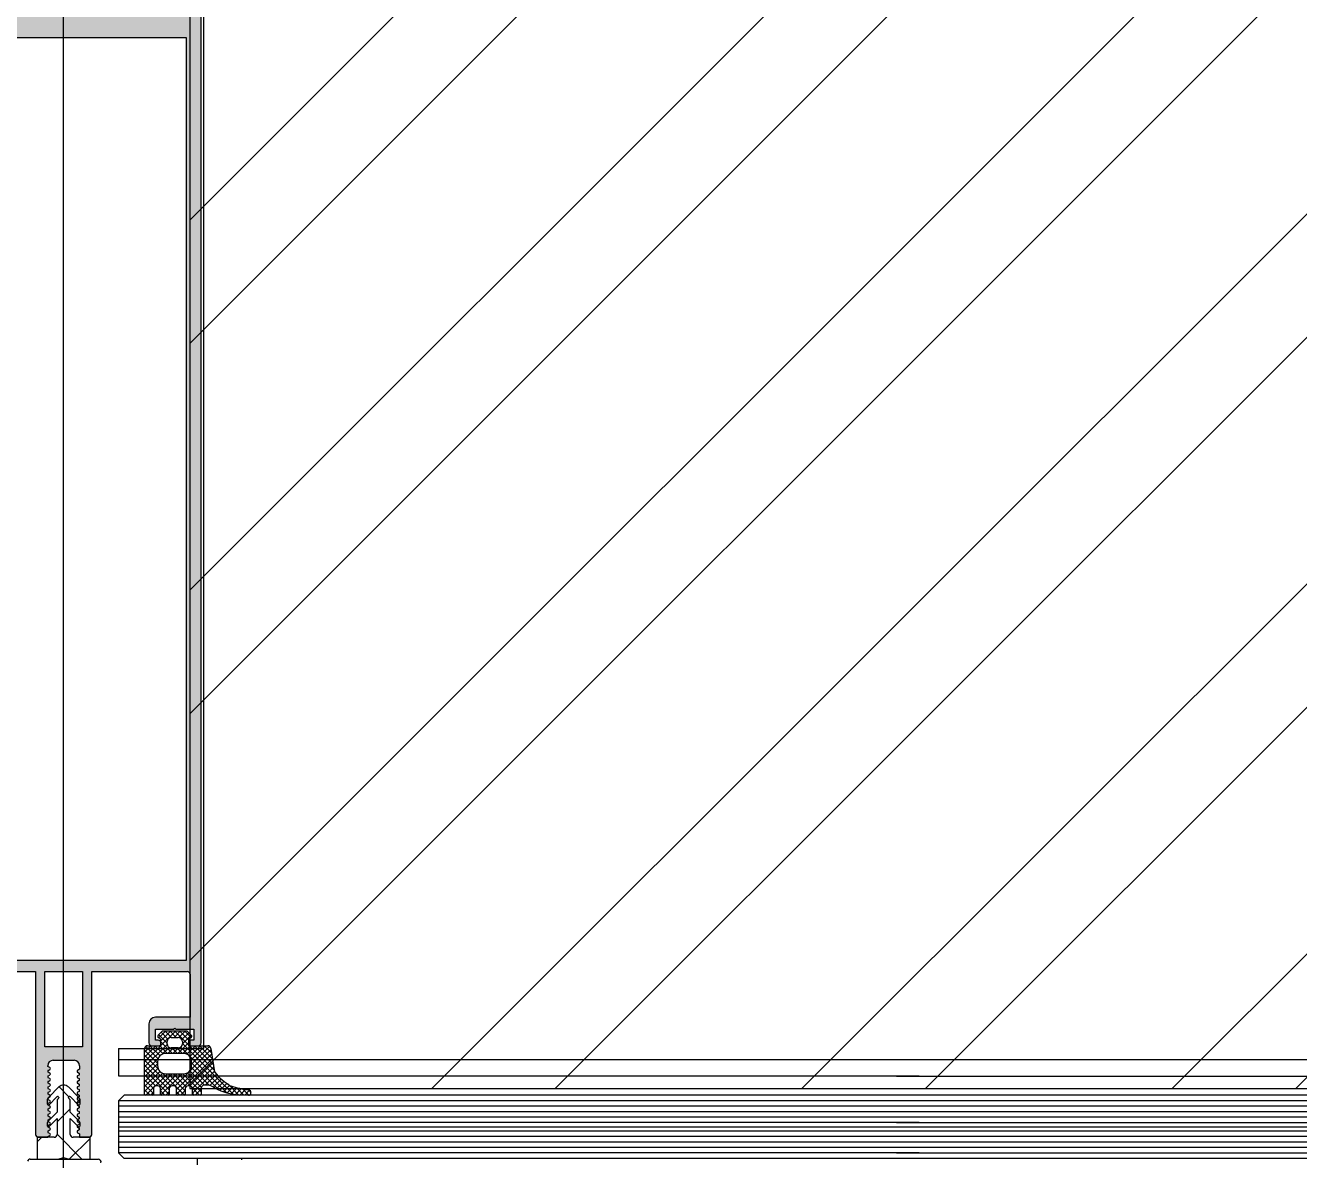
# Model space of a CAD drawing. Extents: x 820 to 5791, y 1495 to 5010.
# Drawn here: x 3401.44 to 3424.6, y 2079.19 to 2099.83 of the extents above; entities that cross this region are included whole.
import ezdxf

# ---------------------------------------------------------------- set-up
doc = ezdxf.new("R2010")
doc.units = 0
doc.header["$LTSCALE"] = 20
doc.layers.get('0').update_dxf_attribs({"linetype": 'CONTINUOUS', "lineweight": 15})
doc.layers.get('DEFPOINTS').update_dxf_attribs({"linetype": 'CONTINUOUS'})
doc.layers.add('_00_TT_PLASTER INTERIOR', color=60, linetype='CONTINUOUS', lineweight=0)
doc.layers.add('ölç', color=63, linetype='CONTINUOUS', lineweight=20)
doc.layers.add('dış ölçü', color=7, linetype='CONTINUOUS', lineweight=20, true_color=0x0d6787)
doc.styles.add('TRS', font='times.ttf', dxfattribs={"width": 0.8})
doc.dimstyles.new('dış ölçü', dxfattribs={"dimtxt": 12, "dimasz": 5, "dimexe": 5, "dimexo": 35, "dimgap": 5, "dimtad": 1, "dimdec": 0, "dimdsep": 46, "dimtxsty": 'TRS', "dimblk": 'DOT', "dimcen": 0, "dimdle": 0.1, "dimclrd": 256, "dimclre": 256, "dimclrt": 73, "dimadec": 0, "dimazin": 0, "dimtfac": 0.3, "dimtdec": 0, "dimtix": 1, "dimtmove": 2, "dimatfit": 3, "dimldrblk": 'DOT', "dimfxl": 1, "dimfxlon": 1, "dimtolj": 1, "dimarcsym": 0})

# ---------------------------------------------------------------- blocks, each defined once
blk = doc.blocks.new('_Dot')
at = {"layer": 'ölç', "color": 0, "lineweight": -2}
blk.add_line((-0.5, 0), (-1, 0), dxfattribs=at)
at = {"layer": 'ölç', "color": 0, "const_width": 0.5}
blk.add_lwpolyline([(-0.25, 0, 1), (0.25, 0, 1)], format="xyb", close=True, dxfattribs=at)
blk = doc.blocks.new('*D176')
at = {"layer": 'DEFPOINTS', "color": 0, "transparency": 16777216}
for p in [(2844.176, 2097.044), (3414.391, 2084.554), (3414.391, 1809.278)]:
    blk.add_point(p, dxfattribs=at)
at = {"layer": 'dış ölçü', "lineweight": -2, "transparency": 16777216}
for p, q in [((2844.176, 1810.278), (2844.176, 1804.278)), ((3414.391, 1810.278), (3414.391, 1804.278)), ((2849.176, 1809.278), (3409.391, 1809.278))]:
    blk.add_line(p, q, dxfattribs=at)
at = {"layer": 'dış ölçü', "lineweight": -2, "transparency": 16777216, "xscale": 5, "yscale": 5, "zscale": 5, "rotation": 180}
blk.add_blockref('_Dot', (2844.176, 1809.278), dxfattribs=at)
at = {"layer": 'dış ölçü', "lineweight": -2, "transparency": 16777216, "xscale": 5, "yscale": 5, "zscale": 5}
blk.add_blockref('_Dot', (3414.391, 1809.278), dxfattribs=at)
at = {"layer": 'dış ölçü', "color": 73, "transparency": 16777216, "insert": (3129.284, 1820.399), "char_height": 12, "attachment_point": 5, "style": 'TRS'}
blk.add_mtext('\\A1;570', dxfattribs=at)
blk = doc.blocks.new('*D177')
at = {"layer": 'DEFPOINTS', "color": 0, "transparency": 16777216}
for p in [(3478.38, 2110.044), (3414.391, 2084.554), (3478.38, 1809.278)]:
    blk.add_point(p, dxfattribs=at)
at = {"layer": 'dış ölçü', "lineweight": -2, "transparency": 16777216}
for p, q in [((3414.391, 1810.278), (3414.391, 1804.278)), ((3478.38, 1810.278), (3478.38, 1804.278)), ((3419.391, 1809.278), (3473.38, 1809.278))]:
    blk.add_line(p, q, dxfattribs=at)
at = {"layer": 'dış ölçü', "lineweight": -2, "transparency": 16777216, "xscale": 5, "yscale": 5, "zscale": 5, "rotation": 180}
blk.add_blockref('_Dot', (3414.391, 1809.278), dxfattribs=at)
at = {"layer": 'dış ölçü', "lineweight": -2, "transparency": 16777216, "xscale": 5, "yscale": 5, "zscale": 5}
blk.add_blockref('_Dot', (3478.38, 1809.278), dxfattribs=at)
at = {"layer": 'dış ölçü', "color": 73, "transparency": 16777216, "insert": (3446.385, 1820.382), "char_height": 12, "attachment_point": 5, "style": 'TRS'}
blk.add_mtext('\\A1;64', dxfattribs=at)
blk = doc.blocks.new('*D180')
at = {"layer": 'DEFPOINTS', "color": 0, "transparency": 16777216}
for p in [(3700.972, 2100.044), (2054.288, 2083.441), (3700.972, 1729.278)]:
    blk.add_point(p, dxfattribs=at)
at = {"layer": 'dış ölçü', "lineweight": -2, "transparency": 16777216}
for p, q in [((2054.288, 1730.278), (2054.288, 1724.278)), ((3700.972, 1730.278), (3700.972, 1724.278)), ((2059.288, 1729.278), (3695.972, 1729.278))]:
    blk.add_line(p, q, dxfattribs=at)
at = {"layer": 'dış ölçü', "lineweight": -2, "transparency": 16777216, "xscale": 5, "yscale": 5, "zscale": 5, "rotation": 180}
blk.add_blockref('_Dot', (2054.288, 1729.278), dxfattribs=at)
at = {"layer": 'dış ölçü', "lineweight": -2, "transparency": 16777216, "xscale": 5, "yscale": 5, "zscale": 5}
blk.add_blockref('_Dot', (3700.972, 1729.278), dxfattribs=at)
at = {"layer": 'dış ölçü', "color": 73, "transparency": 16777216, "insert": (2877.63, 1740.399), "char_height": 12, "attachment_point": 5, "style": 'TRS'}
blk.add_mtext('\\A1;1647', dxfattribs=at)
blk = doc.blocks.new('HGJFG')
h = blk.add_hatch(color=9)
h.dxf.hatch_style = 1
h.paths.add_polyline_path([(-1762.791, -3287.74), (-1762.111, -3287.74), (-1762.111, -3289.11), (-1762.791, -3289.11)], flags=16)
edge = h.paths.add_edge_path()
edge.add_line((-1760.151, -3287.79), (-1760.151, -3288.57))
edge.add_line((-1760.151, -3288.57), (-1760.781, -3288.57))
edge.add_arc((-1760.781, -3288.69), 0.12, 450, 540)
edge.add_line((-1760.901, -3288.69), (-1760.901, -3289.04))
edge.add_arc((-1760.851, -3289.04), 0.05, 540, 630)
edge.add_line((-1760.851, -3289.09), (-1760.711, -3289.09))
edge.add_arc((-1760.711, -3289.06), 0.03, 629.4967, 720)
edge.add_line((-1760.681, -3289.06), (-1760.681, -3289.04))
edge.add_arc((-1760.731, -3289.04), 0.05, 720, 810)
edge.add_line((-1760.731, -3288.99), (-1760.781, -3288.99))
edge.add_line((-1760.781, -3288.99), (-1760.781, -3288.79))
edge.add_line((-1760.781, -3288.79), (-1760.451, -3288.79))
edge.add_line((-1760.451, -3288.79), (-1760.431, -3288.77))
edge.add_line((-1760.431, -3288.77), (-1760.411, -3288.79))
edge.add_line((-1760.411, -3288.79), (-1760.081, -3288.79))
edge.add_line((-1760.081, -3288.79), (-1760.081, -3288.99))
edge.add_line((-1760.081, -3288.99), (-1760.131, -3288.99))
edge.add_arc((-1760.131, -3289.04), 0.05, 450, 540)
edge.add_line((-1760.181, -3289.04), (-1760.181, -3289.06))
edge.add_arc((-1760.151, -3289.06), 0.03, 540, 630)
edge.add_line((-1760.151, -3289.09), (-1760.001, -3289.09))
edge.add_arc((-1760.001, -3289.04), 0.05, 630, 720)
edge.add_line((-1759.951, -3289.04), (-1759.951, -3270.29))
edge.add_arc((-1760.001, -3270.29), 0.05, 360.0013, 449.9987)
edge.add_line((-1760.001, -3270.24), (-1764.901, -3270.24))
edge.add_arc((-1764.901, -3270.29), 0.05, 450.0013, 539.9987)
edge.add_line((-1764.951, -3270.29), (-1764.951, -3289.04))
edge.add_arc((-1764.901, -3289.04), 0.05, 540, 630)
edge.add_line((-1764.901, -3289.09), (-1764.751, -3289.09))
edge.add_arc((-1764.751, -3289.06), 0.03, 630, 720)
edge.add_line((-1764.721, -3289.06), (-1764.721, -3289.04))
edge.add_arc((-1764.771, -3289.04), 0.05, 720, 810)
edge.add_line((-1764.771, -3288.99), (-1764.821, -3288.99))
edge.add_line((-1764.821, -3288.99), (-1764.821, -3288.79))
edge.add_line((-1764.821, -3288.79), (-1764.491, -3288.79))
edge.add_line((-1764.491, -3288.79), (-1764.471, -3288.77))
edge.add_line((-1764.471, -3288.77), (-1764.451, -3288.79))
edge.add_line((-1764.451, -3288.79), (-1764.121, -3288.79))
edge.add_line((-1764.121, -3288.79), (-1764.121, -3288.99))
edge.add_line((-1764.121, -3288.99), (-1764.171, -3288.99))
edge.add_arc((-1764.171, -3289.04), 0.05, 450, 540)
edge.add_line((-1764.221, -3289.04), (-1764.221, -3289.06))
edge.add_arc((-1764.191, -3289.06), 0.03, 540, 630.5033)
edge.add_line((-1764.191, -3289.09), (-1764.051, -3289.09))
edge.add_arc((-1764.051, -3289.04), 0.05, 630, 720)
edge.add_line((-1764.001, -3289.04), (-1764.001, -3288.69))
edge.add_arc((-1764.121, -3288.69), 0.12, 720, 810)
edge.add_line((-1764.121, -3288.57), (-1764.751, -3288.57))
edge.add_line((-1764.751, -3288.57), (-1764.751, -3287.79))
edge.add_arc((-1764.701, -3287.79), 0.05, 450.0013, 539.9987, ccw=False)
edge.add_line((-1764.701, -3287.74), (-1762.961, -3287.74))
edge.add_line((-1762.961, -3287.74), (-1762.961, -3290.705))
edge.add_arc((-1762.911, -3290.705), 0.05, 540, 630)
edge.add_line((-1762.911, -3290.755), (-1762.741, -3290.755))
edge.add_line((-1762.741, -3290.755), (-1762.741, -3290.744))
edge.add_line((-1762.741, -3290.744), (-1762.703, -3290.723))
edge.add_arc((-1762.713, -3290.705), 0.02, 660, 780)
edge.add_line((-1762.703, -3290.688), (-1762.73, -3290.673))
edge.add_arc((-1762.72, -3290.655), 0.02, 480, 600, ccw=False)
edge.add_line((-1762.73, -3290.638), (-1762.703, -3290.623))
edge.add_arc((-1762.713, -3290.605), 0.02, 660, 780)
edge.add_line((-1762.703, -3290.588), (-1762.73, -3290.573))
edge.add_arc((-1762.72, -3290.555), 0.02, 480, 600, ccw=False)
edge.add_line((-1762.73, -3290.538), (-1762.703, -3290.523))
edge.add_arc((-1762.713, -3290.505), 0.02, 660, 780)
edge.add_line((-1762.703, -3290.488), (-1762.73, -3290.473))
edge.add_arc((-1762.72, -3290.455), 0.02, 480, 600, ccw=False)
edge.add_line((-1762.73, -3290.438), (-1762.703, -3290.423))
edge.add_arc((-1762.713, -3290.405), 0.02, 660, 780)
edge.add_line((-1762.703, -3290.388), (-1762.73, -3290.373))
edge.add_arc((-1762.72, -3290.355), 0.02, 480, 600, ccw=False)
edge.add_line((-1762.73, -3290.338), (-1762.703, -3290.323))
edge.add_arc((-1762.713, -3290.305), 0.02, 660, 780)
edge.add_line((-1762.703, -3290.288), (-1762.73, -3290.273))
edge.add_arc((-1762.72, -3290.255), 0.02, 480, 600, ccw=False)
edge.add_line((-1762.73, -3290.238), (-1762.703, -3290.223))
edge.add_arc((-1762.713, -3290.205), 0.02, 660, 780)
edge.add_line((-1762.703, -3290.188), (-1762.73, -3290.173))
edge.add_arc((-1762.72, -3290.155), 0.02, 480, 600, ccw=False)
edge.add_line((-1762.73, -3290.138), (-1762.703, -3290.123))
edge.add_arc((-1762.713, -3290.105), 0.02, 660, 780)
edge.add_line((-1762.703, -3290.088), (-1762.73, -3290.073))
edge.add_arc((-1762.72, -3290.055), 0.02, 480, 600, ccw=False)
edge.add_line((-1762.73, -3290.038), (-1762.703, -3290.023))
edge.add_arc((-1762.713, -3290.005), 0.02, 660, 780)
edge.add_line((-1762.703, -3289.988), (-1762.73, -3289.973))
edge.add_arc((-1762.72, -3289.955), 0.02, 480, 600, ccw=False)
edge.add_line((-1762.73, -3289.938), (-1762.703, -3289.923))
edge.add_arc((-1762.713, -3289.905), 0.02, 660, 780)
edge.add_line((-1762.703, -3289.888), (-1762.73, -3289.873))
edge.add_arc((-1762.72, -3289.855), 0.02, 480, 600, ccw=False)
edge.add_line((-1762.73, -3289.838), (-1762.703, -3289.823))
edge.add_arc((-1762.713, -3289.805), 0.02, 660, 780)
edge.add_line((-1762.703, -3289.788), (-1762.73, -3289.773))
edge.add_arc((-1762.72, -3289.755), 0.02, 480, 600, ccw=False)
edge.add_line((-1762.73, -3289.738), (-1762.703, -3289.723))
edge.add_arc((-1762.713, -3289.705), 0.02, 660, 780)
edge.add_line((-1762.703, -3289.688), (-1762.73, -3289.673))
edge.add_arc((-1762.72, -3289.655), 0.02, 480, 600, ccw=False)
edge.add_line((-1762.73, -3289.638), (-1762.703, -3289.623))
edge.add_arc((-1762.713, -3289.605), 0.02, 660, 780)
edge.add_line((-1762.703, -3289.588), (-1762.73, -3289.573))
edge.add_arc((-1762.72, -3289.555), 0.02, 480, 600, ccw=False)
edge.add_line((-1762.73, -3289.538), (-1762.703, -3289.523))
edge.add_arc((-1762.713, -3289.505), 0.02, 660, 780)
edge.add_line((-1762.703, -3289.488), (-1762.741, -3289.466))
edge.add_line((-1762.741, -3289.466), (-1762.741, -3289.455))
edge.add_arc((-1762.641, -3289.455), 0.1, 450, 540, ccw=False)
edge.add_line((-1762.641, -3289.355), (-1762.261, -3289.355))
edge.add_arc((-1762.261, -3289.455), 0.1, 360, 450, ccw=False)
edge.add_line((-1762.161, -3289.455), (-1762.161, -3289.516))
edge.add_line((-1762.161, -3289.516), (-1762.198, -3289.538))
edge.add_arc((-1762.188, -3289.555), 0.02, 480, 600)
edge.add_line((-1762.198, -3289.573), (-1762.172, -3289.588))
edge.add_arc((-1762.182, -3289.605), 0.02, 300, 420, ccw=False)
edge.add_line((-1762.172, -3289.623), (-1762.198, -3289.638))
edge.add_arc((-1762.188, -3289.655), 0.02, 480, 600)
edge.add_line((-1762.198, -3289.673), (-1762.172, -3289.688))
edge.add_arc((-1762.182, -3289.705), 0.02, 300, 420, ccw=False)
edge.add_line((-1762.172, -3289.723), (-1762.198, -3289.738))
edge.add_arc((-1762.188, -3289.755), 0.02, 480, 600)
edge.add_line((-1762.198, -3289.773), (-1762.172, -3289.788))
edge.add_arc((-1762.182, -3289.805), 0.02, 300, 420, ccw=False)
edge.add_line((-1762.172, -3289.823), (-1762.198, -3289.838))
edge.add_arc((-1762.188, -3289.855), 0.02, 480, 600)
edge.add_line((-1762.198, -3289.873), (-1762.172, -3289.888))
edge.add_arc((-1762.182, -3289.905), 0.02, 300, 420, ccw=False)
edge.add_line((-1762.172, -3289.923), (-1762.198, -3289.938))
edge.add_arc((-1762.188, -3289.955), 0.02, 480, 600)
edge.add_line((-1762.198, -3289.973), (-1762.172, -3289.988))
edge.add_arc((-1762.182, -3290.005), 0.02, 300, 420, ccw=False)
edge.add_line((-1762.172, -3290.023), (-1762.198, -3290.038))
edge.add_arc((-1762.188, -3290.055), 0.02, 480, 600)
edge.add_line((-1762.198, -3290.073), (-1762.172, -3290.088))
edge.add_arc((-1762.182, -3290.105), 0.02, 300, 420, ccw=False)
edge.add_line((-1762.172, -3290.123), (-1762.198, -3290.138))
edge.add_arc((-1762.188, -3290.155), 0.02, 480, 600)
edge.add_line((-1762.198, -3290.173), (-1762.172, -3290.188))
edge.add_arc((-1762.182, -3290.205), 0.02, 300, 420, ccw=False)
edge.add_line((-1762.172, -3290.223), (-1762.198, -3290.238))
edge.add_arc((-1762.188, -3290.255), 0.02, 480, 600)
edge.add_line((-1762.198, -3290.273), (-1762.172, -3290.288))
edge.add_arc((-1762.182, -3290.305), 0.02, 300, 420, ccw=False)
edge.add_line((-1762.172, -3290.323), (-1762.198, -3290.338))
edge.add_arc((-1762.188, -3290.355), 0.02, 480, 600)
edge.add_line((-1762.198, -3290.373), (-1762.172, -3290.388))
edge.add_arc((-1762.182, -3290.405), 0.02, 300, 420, ccw=False)
edge.add_line((-1762.172, -3290.423), (-1762.198, -3290.438))
edge.add_arc((-1762.188, -3290.455), 0.02, 480, 600)
edge.add_line((-1762.198, -3290.473), (-1762.172, -3290.488))
edge.add_arc((-1762.182, -3290.505), 0.02, 300, 420, ccw=False)
edge.add_line((-1762.172, -3290.523), (-1762.198, -3290.538))
edge.add_arc((-1762.188, -3290.555), 0.02, 480, 600)
edge.add_line((-1762.198, -3290.573), (-1762.172, -3290.588))
edge.add_arc((-1762.182, -3290.605), 0.02, 300, 420, ccw=False)
edge.add_line((-1762.172, -3290.623), (-1762.198, -3290.638))
edge.add_arc((-1762.188, -3290.655), 0.02, 480, 600)
edge.add_line((-1762.198, -3290.673), (-1762.161, -3290.694))
edge.add_line((-1762.161, -3290.694), (-1762.161, -3290.755))
edge.add_line((-1762.161, -3290.755), (-1761.991, -3290.755))
edge.add_arc((-1761.991, -3290.705), 0.05, 630, 720)
edge.add_line((-1761.941, -3290.705), (-1761.941, -3287.74))
edge.add_line((-1761.941, -3287.74), (-1760.201, -3287.74))
edge.add_arc((-1760.201, -3287.79), 0.05, 360.0013, 449.9987, ccw=False)
h.paths.add_polyline_path([(-1760.221, -3287.54), (-1764.681, -3287.54), (-1764.681, -3270.74), (-1760.221, -3270.74)], flags=16)
at = {"ltscale": 0.5}
h = blk.add_hatch(dxfattribs=at)
h.set_pattern_fill('ANSI32', color=9, scale=0.5)
h.set_pattern_definition([(45, (-70702.7684, -10000), (-3.36759605, 3.36759605), []), (45, (-70700.5234, -10000), (-3.36759605, 3.36759605), [])])
h.paths.add_polyline_path([(-1760.159, -3289.87), (-1677.829, -3289.87), (-1677.829, -3270.305), (-1760.159, -3270.305)])
at = {"color": 9, "ltscale": 0.5}
blk.add_line((-1762.451, -3298.095), (-1762.451, -3268.24), dxfattribs=at)
at = {"color": 9}
for p, q in [((-1759.951, -3289.04), (-1759.951, -3270.29)), ((-1759.901, -3289.14), (-1759.901, -3270.305)), ((-1764.681, -3270.74), (-1760.221, -3270.74)), ((-1760.221, -3270.74), (-1760.221, -3287.54)), ((-1760.221, -3287.54), (-1764.681, -3287.54)), ((-1764.701, -3287.74), (-1762.961, -3287.74)), ((-1762.961, -3287.74), (-1762.961, -3290.705)), ((-1762.791, -3287.74), (-1762.111, -3287.74)), ((-1762.791, -3289.11), (-1762.791, -3287.74)), ((-1762.111, -3287.74), (-1762.111, -3289.11)), ((-1761.941, -3290.705), (-1761.941, -3287.74)), ((-1761.941, -3287.74), (-1760.201, -3287.74)), ((-1760.151, -3287.79), (-1760.151, -3288.57)), ((-1760.901, -3288.69), (-1760.901, -3289.04)), ((-1760.151, -3288.57), (-1760.781, -3288.57)), ((-1760.781, -3288.99), (-1760.781, -3288.79)), ((-1760.781, -3288.79), (-1760.451, -3288.79)), ((-1760.731, -3288.99), (-1760.781, -3288.99)), ((-1760.732, -3288.899), (-1760.651, -3288.82)), ((-1760.681, -3288.97), (-1760.725, -3288.947)), ((-1760.722, -3288.889), (-1760.571, -3289.041)), ((-1760.593, -3288.82), (-1760.721, -3288.949)), ((-1760.413, -3288.82), (-1760.681, -3289.088)), ((-1760.503, -3288.82), (-1760.681, -3288.998)), ((-1760.681, -3289.09), (-1760.681, -3288.97)), ((-1760.677, -3288.845), (-1760.554, -3288.968)), ((-1760.651, -3288.82), (-1760.211, -3288.82)), ((-1760.612, -3288.82), (-1760.492, -3288.94)), ((-1760.522, -3288.82), (-1760.402, -3288.94)), ((-1760.496, -3288.94), (-1760.366, -3288.94)), ((-1760.451, -3288.79), (-1760.431, -3288.77)), ((-1760.323, -3288.82), (-1760.443, -3288.94)), ((-1760.432, -3288.82), (-1760.181, -3289.072)), ((-1760.431, -3288.77), (-1760.411, -3288.79)), ((-1760.411, -3288.79), (-1760.081, -3288.79)), ((-1760.233, -3288.82), (-1760.354, -3288.941)), ((-1760.342, -3288.82), (-1760.181, -3288.982)), ((-1760.177, -3288.853), (-1760.301, -3288.978)), ((-1760.131, -3288.898), (-1760.291, -3289.057)), ((-1760.253, -3288.82), (-1760.131, -3288.942)), ((-1760.211, -3288.82), (-1760.13, -3288.899)), ((-1760.137, -3288.947), (-1760.181, -3288.97)), ((-1760.181, -3288.97), (-1760.181, -3289.09)), ((-1760.081, -3288.99), (-1760.131, -3288.99)), ((-1760.081, -3288.79), (-1760.081, -3288.99)), ((-1762.111, -3289.11), (-1762.791, -3289.11)), ((-1761.451, -3289.14), (-1759.901, -3289.14)), ((-1761.451, -3289.14), (-1761.451, -3289.64)), ((-1760.57, -3289.067), (-1760.979, -3289.476)), ((-1760.683, -3289.09), (-1760.979, -3289.386)), ((-1760.773, -3289.09), (-1760.979, -3289.297)), ((-1760.863, -3289.09), (-1760.979, -3289.207)), ((-1760.979, -3289.97), (-1760.979, -3289.14)), ((-1760.979, -3289.171), (-1760.743, -3289.408)), ((-1760.96, -3289.101), (-1760.733, -3289.328)), ((-1760.929, -3289.09), (-1760.681, -3289.09)), ((-1760.881, -3289.09), (-1760.698, -3289.273)), ((-1760.851, -3289.09), (-1760.711, -3289.09)), ((-1760.791, -3289.09), (-1760.642, -3289.239)), ((-1760.701, -3289.09), (-1760.561, -3289.23)), ((-1760.681, -3289.021), (-1760.471, -3289.23)), ((-1760.681, -3289.06), (-1760.681, -3289.04)), ((-1760.533, -3289.12), (-1760.659, -3289.246)), ((-1760.571, -3289.055), (-1760.571, -3289.015)), ((-1760.454, -3289.13), (-1760.554, -3289.23)), ((-1760.366, -3289.13), (-1760.496, -3289.13)), ((-1760.481, -3289.13), (-1760.381, -3289.23)), ((-1760.364, -3289.13), (-1760.464, -3289.23)), ((-1759.772, -3289.167), (-1760.429, -3289.824)), ((-1760.392, -3289.13), (-1760.292, -3289.23)), ((-1760.181, -3289.037), (-1760.374, -3289.23)), ((-1760.319, -3289.114), (-1759.488, -3289.944)), ((-1760.291, -3289.015), (-1760.291, -3289.055)), ((-1760.291, -3289.051), (-1759.37, -3289.972)), ((-1760.144, -3289.09), (-1760.284, -3289.23)), ((-1760.054, -3289.09), (-1760.209, -3289.245)), ((-1760.181, -3289.04), (-1760.181, -3289.06)), ((-1760.181, -3289.09), (-1759.826, -3289.09)), ((-1760.162, -3289.09), (-1759.71, -3289.542)), ((-1759.965, -3289.09), (-1760.158, -3289.284)), ((-1760.151, -3289.09), (-1760.001, -3289.09)), ((-1759.875, -3289.09), (-1760.127, -3289.343)), ((-1759.795, -3289.101), (-1760.123, -3289.428)), ((-1760.072, -3289.09), (-1759.728, -3289.435)), ((-1759.983, -3289.09), (-1759.745, -3289.328)), ((-1759.893, -3289.09), (-1759.763, -3289.22)), ((-1759.776, -3289.14), (-1759.707, -3289.563)), ((-1762.741, -3289.466), (-1762.741, -3289.455)), ((-1762.641, -3289.355), (-1762.261, -3289.355)), ((-1762.161, -3289.455), (-1762.161, -3289.516)), ((-1760.979, -3289.261), (-1760.73, -3289.51)), ((-1760.727, -3289.314), (-1760.979, -3289.566)), ((-1760.979, -3289.351), (-1760.503, -3289.827)), ((-1760.743, -3289.419), (-1760.979, -3289.656)), ((-1760.979, -3289.441), (-1760.529, -3289.891)), ((-1760.743, -3289.38), (-1760.743, -3289.45)), ((-1760.273, -3289.23), (-1760.593, -3289.23)), ((-1759.759, -3289.244), (-1760.399, -3289.884)), ((-1759.746, -3289.321), (-1760.399, -3289.974)), ((-1759.734, -3289.398), (-1760.156, -3289.82)), ((-1760.123, -3289.45), (-1760.123, -3289.38)), ((-1760.123, -3289.399), (-1759.625, -3289.897)), ((-1762.703, -3289.488), (-1762.741, -3289.466)), ((-1762.73, -3289.538), (-1762.703, -3289.523)), ((-1762.703, -3289.588), (-1762.73, -3289.573)), ((-1762.73, -3289.638), (-1762.703, -3289.623)), ((-1762.703, -3289.688), (-1762.73, -3289.673)), ((-1762.161, -3289.516), (-1762.198, -3289.538)), ((-1762.198, -3289.573), (-1762.172, -3289.588)), ((-1762.172, -3289.623), (-1762.198, -3289.638)), ((-1762.198, -3289.673), (-1762.172, -3289.688)), ((-1761.451, -3289.64), (-1746.889, -3289.64)), ((-1760.734, -3289.501), (-1760.979, -3289.746)), ((-1760.979, -3289.531), (-1760.531, -3289.979)), ((-1760.699, -3289.556), (-1760.979, -3289.835)), ((-1760.645, -3289.591), (-1760.979, -3289.925)), ((-1760.979, -3289.62), (-1760.778, -3289.821)), ((-1760.564, -3289.6), (-1760.788, -3289.824)), ((-1760.475, -3289.6), (-1760.707, -3289.832)), ((-1760.385, -3289.6), (-1760.689, -3289.905)), ((-1760.295, -3289.6), (-1760.681, -3289.986)), ((-1760.652, -3289.588), (-1760.251, -3289.989)), ((-1760.593, -3289.6), (-1760.273, -3289.6)), ((-1760.55, -3289.6), (-1760.239, -3289.911)), ((-1760.46, -3289.6), (-1760.225, -3289.836)), ((-1760.371, -3289.6), (-1760.15, -3289.821)), ((-1760.281, -3289.6), (-1759.949, -3289.932)), ((-1760.206, -3289.585), (-1759.947, -3289.845)), ((-1760.156, -3289.545), (-1759.891, -3289.81)), ((-1760.127, -3289.485), (-1759.8, -3289.812)), ((-1759.721, -3289.475), (-1760.11, -3289.864)), ((-1759.708, -3289.553), (-1760.109, -3289.953)), ((-1759.673, -3289.607), (-1759.876, -3289.81)), ((-1759.63, -3289.654), (-1759.791, -3289.814)), ((-1747.301, -3289.641), (-1690.543, -3289.641)), ((-1762.73, -3289.738), (-1762.703, -3289.723)), ((-1762.703, -3289.788), (-1762.73, -3289.773)), ((-1762.73, -3289.838), (-1762.703, -3289.823)), ((-1762.703, -3289.888), (-1762.73, -3289.873)), ((-1762.536, -3289.84), (-1762.722, -3290.026)), ((-1762.535, -3289.84), (-1762.355, -3290.021)), ((-1762.18, -3290.026), (-1762.366, -3289.84)), ((-1762.172, -3289.723), (-1762.198, -3289.738)), ((-1762.198, -3289.773), (-1762.172, -3289.788)), ((-1762.172, -3289.823), (-1762.198, -3289.838)), ((-1762.198, -3289.873), (-1762.172, -3289.888)), ((-1760.979, -3289.71), (-1760.819, -3289.87)), ((-1760.979, -3289.8), (-1760.819, -3289.96)), ((-1760.979, -3289.89), (-1760.879, -3289.99)), ((-1760.815, -3289.851), (-1760.954, -3289.99)), ((-1760.819, -3289.87), (-1760.819, -3289.97)), ((-1760.739, -3289.82), (-1760.769, -3289.82)), ((-1760.689, -3289.97), (-1760.689, -3289.87)), ((-1760.689, -3289.91), (-1760.609, -3289.99)), ((-1760.529, -3289.87), (-1760.529, -3289.97)), ((-1760.449, -3289.82), (-1760.479, -3289.82)), ((-1760.399, -3289.97), (-1760.399, -3289.87)), ((-1760.239, -3289.904), (-1760.326, -3289.99)), ((-1760.239, -3289.87), (-1760.239, -3289.97)), ((-1760.159, -3289.82), (-1760.189, -3289.82)), ((-1760.11, -3289.861), (-1759.981, -3289.99)), ((-1760.109, -3289.97), (-1760.109, -3289.87)), ((-1759.949, -3289.883), (-1760.056, -3289.99)), ((-1759.949, -3289.86), (-1759.949, -3289.97)), ((-1759.807, -3289.81), (-1759.899, -3289.81)), ((-1759.584, -3289.697), (-1759.729, -3289.842)), ((-1759.535, -3289.738), (-1759.673, -3289.876)), ((-1759.482, -3289.776), (-1759.61, -3289.903)), ((-1759.427, -3289.81), (-1759.544, -3289.927)), ((-1759.362, -3289.835), (-1759.475, -3289.948)), ((-1759.466, -3289.786), (-1759.264, -3289.989)), ((-1759.292, -3289.855), (-1759.403, -3289.966)), ((-1759.22, -3289.872), (-1759.328, -3289.98)), ((-1759.313, -3289.849), (-1759.172, -3289.99)), ((-1759.145, -3289.887), (-1759.248, -3289.99)), ((-1759.196, -3289.877), (-1759.083, -3289.99)), ((-1759.069, -3289.901), (-1759.158, -3289.99)), ((-1759.088, -3289.895), (-1759.044, -3289.94)), ((-1762.751, -3290.097), (-1762.751, -3290.149)), ((-1762.73, -3289.938), (-1762.703, -3289.923)), ((-1762.703, -3289.988), (-1762.73, -3289.973)), ((-1762.73, -3290.038), (-1762.703, -3290.023)), ((-1762.703, -3290.088), (-1762.73, -3290.073)), ((-1762.73, -3290.138), (-1762.703, -3290.123)), ((-1762.717, -3290.163), (-1762.575, -3290.021)), ((-1762.571, -3290.085), (-1762.571, -3290.3)), ((-1762.547, -3290.053), (-1762.565, -3290.071)), ((-1762.541, -3290.035), (-1762.541, -3290.039)), ((-1762.361, -3290.039), (-1762.361, -3290.035)), ((-1762.337, -3290.071), (-1762.355, -3290.053)), ((-1762.331, -3290.3), (-1762.331, -3290.085)), ((-1762.327, -3290.021), (-1762.185, -3290.163)), ((-1762.156, -3290.064), (-1762.22, -3290.128)), ((-1762.172, -3289.923), (-1762.198, -3289.938)), ((-1762.198, -3289.973), (-1762.172, -3289.988)), ((-1762.172, -3290.023), (-1762.198, -3290.038)), ((-1762.198, -3290.073), (-1762.172, -3290.088)), ((-1762.172, -3290.123), (-1762.198, -3290.138)), ((-1762.151, -3290.149), (-1762.151, -3290.097)), ((-1761.352, -3289.99), (-1761.452, -3290.09)), ((-1761.452, -3290.09), (-1761.452, -3291.042)), ((-1746.89, -3290.09), (-1761.452, -3290.09)), ((-1746.89, -3289.99), (-1761.352, -3289.99)), ((-1760.839, -3289.99), (-1760.959, -3289.99)), ((-1760.819, -3289.945), (-1760.865, -3289.99)), ((-1760.549, -3289.99), (-1760.669, -3289.99)), ((-1760.529, -3289.924), (-1760.595, -3289.99)), ((-1760.399, -3289.931), (-1760.34, -3289.99)), ((-1760.259, -3289.99), (-1760.379, -3289.99)), ((-1760.109, -3289.952), (-1760.07, -3289.99)), ((-1759.969, -3289.99), (-1760.089, -3289.99)), ((-1759.949, -3289.973), (-1759.966, -3289.99)), ((-1759.091, -3289.99), (-1759.251, -3289.99)), ((-1690.543, -3289.991), (-1747.301, -3289.991)), ((-1690.543, -3290.091), (-1747.301, -3290.091)), ((-1762.703, -3290.188), (-1762.73, -3290.173)), ((-1762.73, -3290.238), (-1762.703, -3290.223)), ((-1762.703, -3290.288), (-1762.73, -3290.273)), ((-1762.73, -3290.338), (-1762.703, -3290.323)), ((-1762.703, -3290.388), (-1762.73, -3290.373)), ((-1762.571, -3290.3), (-1762.722, -3290.45)), ((-1762.331, -3290.238), (-1762.571, -3290.478)), ((-1762.18, -3290.45), (-1762.331, -3290.3)), ((-1762.198, -3290.173), (-1762.172, -3290.188)), ((-1762.172, -3290.223), (-1762.198, -3290.238)), ((-1762.198, -3290.273), (-1762.172, -3290.288)), ((-1762.172, -3290.323), (-1762.198, -3290.338)), ((-1762.198, -3290.373), (-1762.172, -3290.388)), ((-1746.89, -3290.19), (-1761.452, -3290.19)), ((-1746.89, -3290.29), (-1761.452, -3290.29)), ((-1690.543, -3290.191), (-1747.301, -3290.191)), ((-1690.543, -3290.291), (-1747.301, -3290.291)), ((-1762.751, -3290.521), (-1762.751, -3290.545)), ((-1762.751, -3290.522), (-1762.716, -3290.558)), ((-1762.73, -3290.438), (-1762.703, -3290.423)), ((-1762.703, -3290.488), (-1762.73, -3290.473)), ((-1762.73, -3290.538), (-1762.703, -3290.523)), ((-1762.703, -3290.588), (-1762.73, -3290.573)), ((-1762.717, -3290.559), (-1762.571, -3290.413)), ((-1762.571, -3290.413), (-1762.571, -3290.705)), ((-1762.331, -3290.705), (-1762.331, -3290.413)), ((-1762.331, -3290.413), (-1762.185, -3290.559)), ((-1762.172, -3290.423), (-1762.198, -3290.438)), ((-1762.198, -3290.473), (-1762.172, -3290.488)), ((-1762.172, -3290.523), (-1762.198, -3290.538)), ((-1762.198, -3290.573), (-1762.172, -3290.588)), ((-1762.151, -3290.545), (-1762.151, -3290.521)), ((-1746.89, -3290.39), (-1761.452, -3290.39)), ((-1746.89, -3290.49), (-1761.452, -3290.49)), ((-1690.543, -3290.391), (-1747.301, -3290.391)), ((-1690.543, -3290.491), (-1747.301, -3290.491)), ((-1762.621, -3290.755), (-1762.931, -3290.755)), ((-1762.931, -3290.755), (-1762.931, -3291.155)), ((-1762.848, -3290.755), (-1762.931, -3290.838)), ((-1762.911, -3290.755), (-1762.741, -3290.755)), ((-1762.741, -3290.744), (-1762.703, -3290.723)), ((-1762.741, -3290.755), (-1762.741, -3290.744)), ((-1762.73, -3290.638), (-1762.703, -3290.623)), ((-1762.703, -3290.688), (-1762.73, -3290.673)), ((-1762.571, -3290.702), (-1762.118, -3291.155)), ((-1761.971, -3290.776), (-1762.35, -3291.155)), ((-1761.971, -3290.755), (-1762.281, -3290.755)), ((-1762.172, -3290.623), (-1762.198, -3290.638)), ((-1762.198, -3290.673), (-1762.161, -3290.694)), ((-1762.161, -3290.694), (-1762.161, -3290.755)), ((-1762.161, -3290.755), (-1761.991, -3290.755)), ((-1761.971, -3291.155), (-1761.971, -3290.755)), ((-1746.89, -3290.642), (-1761.452, -3290.642)), ((-1746.89, -3290.742), (-1761.452, -3290.742)), ((-1746.89, -3290.842), (-1761.452, -3290.842)), ((-1690.543, -3290.643), (-1747.301, -3290.643)), ((-1690.543, -3290.743), (-1747.301, -3290.743)), ((-1690.543, -3290.843), (-1747.301, -3290.843)), ((-1746.89, -3290.942), (-1761.452, -3290.942)), ((-1761.452, -3291.042), (-1761.352, -3291.142)), ((-1746.89, -3291.042), (-1761.452, -3291.042)), ((-1690.543, -3290.943), (-1747.301, -3290.943)), ((-1690.543, -3291.043), (-1747.301, -3291.043)), ((-1763.06, -3291.155), (-1761.82, -3291.155)), ((-1762.931, -3291.155), (-1762.551, -3291.155)), ((-1762.551, -3291.155), (-1762.451, -3291.125)), ((-1762.451, -3291.125), (-1762.351, -3291.155)), ((-1762.351, -3291.155), (-1761.971, -3291.155)), ((-1746.89, -3291.142), (-1761.352, -3291.142)), ((-1759.208, -3291.142), (-1760.025, -3291.142)), ((-1760.025, -3291.142), (-1760.025, -3291.255)), ((-1759.208, -3291.167), (-1759.208, -3291.142)), ((-1690.543, -3291.143), (-1747.301, -3291.143))]:
    blk.add_line(p, q, dxfattribs=at)
at = {"color": 9, "ltscale": 10}
for p, q in [((-1761.451, -3289.34), (-1746.889, -3289.34)), ((-1747.301, -3289.341), (-1690.543, -3289.341)), ((-1761.452, -3290.566), (-1746.89, -3290.566)), ((-1747.301, -3290.567), (-1690.543, -3290.567))]:
    blk.add_line(p, q, dxfattribs=at)
at = {"color": 9, "ltscale": 0.5}
blk.add_lwpolyline([(-1760.159, -3289.87), (-1677.829, -3289.87), (-1677.829, -3270.305), (-1760.159, -3270.305)], close=True, dxfattribs=at)
at = {"color": 9}
for centre, radius, start, end in [((-1760.201, -3287.79), 0.05, 0.0013, 89.9987), ((-1760.781, -3288.69), 0.12, 90, 180), ((-1760.711, -3288.92), 0.03, 134.1294, 241.9275), ((-1760.731, -3289.04), 0.05, 0, 90), ((-1760.496, -3289.015), 0.075, 90, 180), ((-1760.366, -3289.015), 0.075, 0, 90), ((-1760.131, -3289.04), 0.05, 90, 180), ((-1760.151, -3288.92), 0.03, 298.0725, 45.8706), ((-1760.929, -3289.14), 0.05, 90, 180), ((-1760.851, -3289.04), 0.05, 180, 270), ((-1760.711, -3289.06), 0.03, 269.4967, 0), ((-1760.496, -3289.055), 0.075, 180, 270), ((-1760.366, -3289.055), 0.075, 270, 0), ((-1760.151, -3289.06), 0.03, 180, 270), ((-1760.001, -3289.04), 0.05, 270, 360), ((-1759.826, -3289.14), 0.05, 0.0037, 90.0078), ((-1762.641, -3289.455), 0.1, 90, 180), ((-1762.261, -3289.455), 0.1, 0, 90), ((-1760.593, -3289.38), 0.15, 90, 180), ((-1760.593, -3289.45), 0.15, 180, 270), ((-1760.273, -3289.38), 0.15, 0, 90), ((-1760.273, -3289.45), 0.15, 270, 0), ((-1762.72, -3289.555), 0.02, 120, 240), ((-1762.72, -3289.655), 0.02, 120, 240), ((-1762.713, -3289.505), 0.02, 300, 60), ((-1762.713, -3289.605), 0.02, 300, 60), ((-1762.188, -3289.555), 0.02, 120, 240), ((-1762.188, -3289.655), 0.02, 120, 240), ((-1762.182, -3289.605), 0.02, 300, 60), ((-1759.687, -3289.56), 0.02, 188.8873, 223.2322), ((-1758.926, -3288.952), 0.994, 218.6983, 240.6339), ((-1762.72, -3289.755), 0.02, 120, 240), ((-1762.72, -3289.855), 0.02, 120, 240), ((-1762.713, -3289.705), 0.02, 300, 60), ((-1762.713, -3289.805), 0.02, 300, 60), ((-1762.713, -3289.905), 0.02, 300, 60), ((-1762.451, -3289.925), 0.12, 44.9827, 135.0173), ((-1762.188, -3289.755), 0.02, 120, 240), ((-1762.188, -3289.855), 0.02, 120, 240), ((-1762.182, -3289.705), 0.02, 300, 60), ((-1762.182, -3289.805), 0.02, 300, 60), ((-1762.182, -3289.905), 0.02, 300, 60), ((-1760.769, -3289.87), 0.05, 90, 180), ((-1760.739, -3289.87), 0.05, 0, 90), ((-1760.479, -3289.87), 0.05, 90, 180), ((-1760.449, -3289.87), 0.05, 0, 90), ((-1760.189, -3289.87), 0.05, 90, 180), ((-1760.159, -3289.87), 0.05, 360, 90), ((-1759.899, -3289.86), 0.05, 90, 180), ((-1759.855, -3290.042), 0.237, 48.6673, 78.1814), ((-1759.102, -3288.603), 1.396, 244.6949, 263.8697), ((-1758.867, -3288.231), 1.678, 251.0029, 262.4889), ((-1759.091, -3289.943), 0.0476, 270, 82.8134), ((-1759.072, -3289.792), 0.105, 262.4889, 263.0971), ((-1762.651, -3290.097), 0.1, 135.0789, 180.0386), ((-1762.731, -3290.149), 0.02, 179.9934, 314.7907), ((-1762.72, -3289.955), 0.02, 120, 240), ((-1762.72, -3290.055), 0.02, 120, 240), ((-1762.72, -3290.155), 0.02, 120, 240), ((-1762.713, -3290.005), 0.02, 300, 60), ((-1762.713, -3290.105), 0.02, 300, 60), ((-1762.561, -3290.035), 0.02, 359.9931, 135.196), ((-1762.551, -3290.085), 0.02, 135.242, 180.0386), ((-1762.561, -3290.039), 0.02, 314.8363, 0.0386), ((-1762.341, -3290.035), 0.02, 44.9645, 179.9647), ((-1762.341, -3290.039), 0.02, 179.7179, 224.7173), ((-1762.351, -3290.085), 0.02, 0.2066, 45.2061), ((-1762.188, -3289.955), 0.02, 120, 240), ((-1762.188, -3290.055), 0.02, 120, 240), ((-1762.188, -3290.155), 0.02, 120, 240), ((-1762.171, -3290.149), 0.02, 225.0483, 0.0486), ((-1762.251, -3290.097), 0.1, 0.0107, 45.0102), ((-1762.182, -3290.005), 0.02, 300, 60), ((-1762.182, -3290.105), 0.02, 300, 60), ((-1760.959, -3289.97), 0.02, 180.0011, 269.9989), ((-1760.839, -3289.97), 0.02, 270.0011, 359.9989), ((-1760.669, -3289.97), 0.02, 180.0011, 269.9989), ((-1760.549, -3289.97), 0.02, 270.0011, 359.9989), ((-1760.379, -3289.97), 0.02, 180.0011, 269.9989), ((-1760.259, -3289.97), 0.02, 270.0011, 359.9989), ((-1760.089, -3289.97), 0.02, 180.0011, 269.9989), ((-1759.969, -3289.97), 0.02, 270.0011, 359.9989), ((-1762.72, -3290.255), 0.02, 120, 240), ((-1762.72, -3290.355), 0.02, 120, 240), ((-1762.713, -3290.205), 0.02, 300, 60), ((-1762.713, -3290.305), 0.02, 300, 60), ((-1762.188, -3290.255), 0.02, 120, 240), ((-1762.188, -3290.355), 0.02, 120, 240), ((-1762.182, -3290.205), 0.02, 300, 60), ((-1762.182, -3290.305), 0.02, 300, 60), ((-1762.651, -3290.521), 0.1, 135.0789, 180.0386), ((-1762.731, -3290.545), 0.02, 180, 315), ((-1762.72, -3290.455), 0.02, 120, 240), ((-1762.72, -3290.555), 0.02, 120, 240), ((-1762.713, -3290.405), 0.02, 300, 60), ((-1762.713, -3290.505), 0.02, 300, 60), ((-1762.713, -3290.605), 0.02, 300, 60), ((-1762.188, -3290.455), 0.02, 120, 240), ((-1762.188, -3290.555), 0.02, 120, 240), ((-1762.171, -3290.545), 0.02, 224.9804, 0), ((-1762.251, -3290.521), 0.1, 0.0107, 45.0102), ((-1762.182, -3290.405), 0.02, 300, 60), ((-1762.182, -3290.505), 0.02, 300, 60), ((-1762.182, -3290.605), 0.02, 300, 60), ((-1762.911, -3290.705), 0.05, 180, 270), ((-1762.72, -3290.655), 0.02, 120, 240), ((-1762.713, -3290.705), 0.02, 300, 60), ((-1762.621, -3290.705), 0.05, 270, 0), ((-1762.281, -3290.705), 0.05, 180, 270), ((-1762.188, -3290.655), 0.02, 120, 240), ((-1761.991, -3290.705), 0.05, 270, 0), ((-1763.06, -3291.205), 0.05, 90, 160), ((-1761.82, -3291.205), 0.05, 340, 90)]:
    blk.add_arc(centre, radius, start, end, dxfattribs=at)

msp = doc.modelspace()

# ---------------------------------------------------------------- block references
at = {"layer": '_00_TT_PLASTER INTERIOR'}
msp.add_blockref('HGJFG', (5164.587, 5370.35), dxfattribs=at)

# ---------------------------------------------------------------- dimensions: what is measured, and where the dimension line sits
at = {"layer": 'dış ölçü'}
for base, p1, p2, picture, middle in [((3478.38, 1809.278), (3414.391, 2084.554), (3478.38, 2110.044), '*D177', (3446.385, 1820.382)), ((3700.972, 1729.278), (2054.288, 2083.441), (3700.972, 2100.044), '*D180', (2877.63, 1740.399)), ((3414.391, 1809.278), (2844.176, 2097.044), (3414.391, 2084.554), '*D176', (3129.284, 1820.399))]:
    dim = msp.add_linear_dim(base=base, p1=p1, p2=p2, dimstyle='dış ölçü', dxfattribs=at)
    dim.commit()
    dim.dimension.update_dxf_attribs({"geometry": picture, "text_midpoint": middle})

doc.saveas('drawing.dxf')
